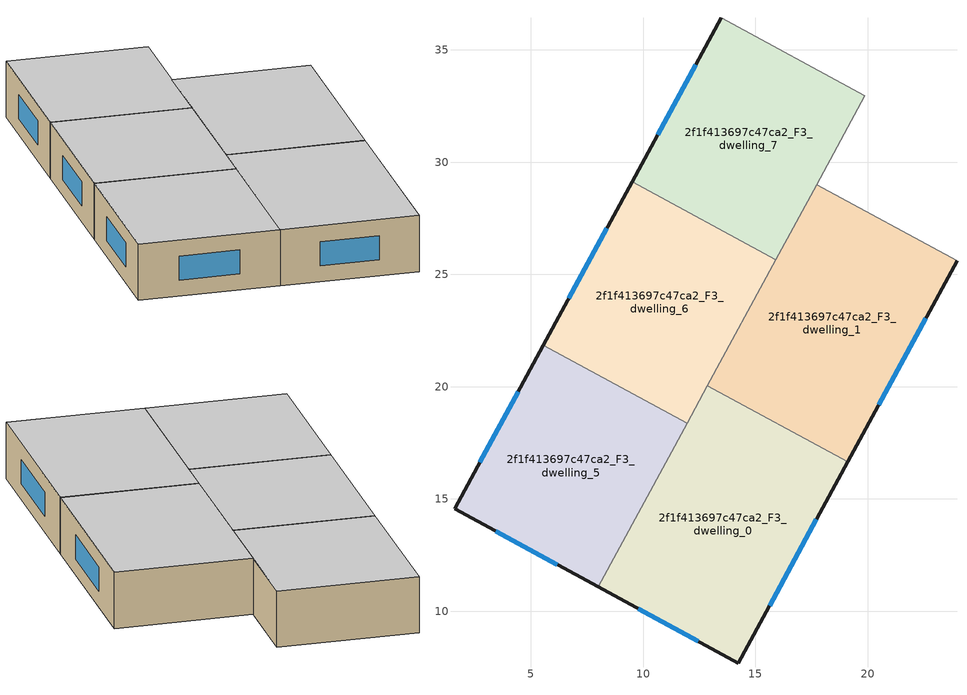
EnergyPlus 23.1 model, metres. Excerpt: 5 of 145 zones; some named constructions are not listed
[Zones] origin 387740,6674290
2f1f413697c47ca2_F3_dwelling_0
 floor to 2f1f413697c47ca2_F2_dwelling_0 (EU_floor_Construction): 19.12,16.64 14.24,7.68 8,11.08 12.87,20.04 z9
 wall outside (EU_wall_Construction): 8,11.08 14.24,7.68 19.12,16.64 z9:12
 wall to 2f1f413697c47ca2_F3_dwelling_1 (EU_wall_Construction): 19.12,16.64 12.87,20.04 z9:12
 wall to 2f1f413697c47ca2_F3_dwelling_5 (EU_wall_Construction): 11.96,18.37 8,11.08 z9:12
 wall to 2f1f413697c47ca2_F3_dwelling_6 (EU_wall_Construction): 12.87,20.04 11.96,18.37 z9:12
 window (EU_Window_Construction): 9.78,10.11 12.46,8.65 / 15.64,10.24 17.72,14.08 z9.86:11.14
 ceiling to 2f1f413697c47ca2_F4_dwelling_0 (EU_floor_Construction): 14.24,7.68 19.12,16.64 12.87,20.04 8,11.08 z12
2f1f413697c47ca2_F3_dwelling_1
 floor to 2f1f413697c47ca2_F2_dwelling_1 (EU_floor_Construction): 23.98,25.6 19.12,16.64 12.87,20.04 17.73,29 z9
 wall outside (EU_wall_Construction): 19.12,16.64 23.98,25.6 z9:12
 wall to 2f1f413697c47ca2_F3_dwelling_2 (EU_wall_Construction): 23.98,25.6 17.73,29 z9:12
 wall to 2f1f413697c47ca2_F3_dwelling_6 (EU_wall_Construction): 15.92,25.66 12.87,20.04 z9:12
 wall to 2f1f413697c47ca2_F3_dwelling_7 (EU_wall_Construction): 17.73,29 15.92,25.66 z9:12
 window (EU_Window_Construction): 20.51,19.2 22.59,23.04 z9.86:11.14
 ceiling to 2f1f413697c47ca2_F4_dwelling_1 (EU_floor_Construction): 19.12,16.64 23.98,25.6 17.73,29 12.87,20.04 z12
2f1f413697c47ca2_F3_dwelling_5
 floor to 2f1f413697c47ca2_F2_dwelling_5 (EU_floor_Construction): 11.96,18.37 8,11.08 1.6,14.56 5.56,21.85 z9
 wall outside (EU_wall_Construction): 5.56,21.85 1.6,14.56 8,11.08 z9:12
 wall to 2f1f413697c47ca2_F3_dwelling_6 (EU_wall_Construction): 11.96,18.37 5.56,21.85 z9:12
 window (EU_Window_Construction): 3.43,13.56 6.17,12.07 / 4.43,19.76 2.73,16.64 z9.86:11.14
 ceiling to 2f1f413697c47ca2_F4_dwelling_5 (EU_floor_Construction): 8,11.08 11.96,18.37 5.56,21.85 1.6,14.56 z12
2f1f413697c47ca2_F3_dwelling_6
 floor to 2f1f413697c47ca2_F2_dwelling_6 (EU_floor_Construction): 15.92,25.66 11.96,18.37 5.56,21.85 9.52,29.14 z9
 wall outside (EU_wall_Construction): 9.52,29.14 5.56,21.85 z9:12
 wall to 2f1f413697c47ca2_F3_dwelling_7 (EU_wall_Construction): 15.92,25.66 9.52,29.14 z9:12
 window (EU_Window_Construction): 8.39,27.05 6.69,23.93 z9.86:11.14
 ceiling to 2f1f413697c47ca2_F4_dwelling_6 (EU_floor_Construction): 11.96,18.37 15.92,25.66 9.52,29.14 5.56,21.85 z12
2f1f413697c47ca2_F3_dwelling_7
 floor to 2f1f413697c47ca2_F2_dwelling_7 (EU_floor_Construction): 19.88,32.95 15.92,25.66 9.52,29.14 13.48,36.43 z9
 wall outside (EU_wall_Construction): 13.48,36.43 9.52,29.14 z9:12
 wall to 2f1f413697c47ca2_F3_dwelling_8 (EU_wall_Construction): 19.88,32.95 13.48,36.43 z9:12
 wall to 2f1f413697c47ca2_F3_dwelling_2 (EU_wall_Construction): 17.73,29 19.88,32.95 z9:12
 window (EU_Window_Construction): 12.35,34.35 10.65,31.22 z9.86:11.14
 ceiling to 2f1f413697c47ca2_F4_dwelling_7 (EU_floor_Construction): 15.92,25.66 19.88,32.95 13.48,36.43 9.52,29.14 z12
[SCHEDULE:FILE] Column Number=1; Rows to Skip at Top=0; Number of Hours of Data=8760; Column Separator=Comma; Interpolate to Timestep=No; Minutes per Item=60; Adjust Schedule for Daylight Savings=Yes
Name | File
EU_Step8_GainSchedule_2f1f413697c47ca2_F1_dwelling_2_f000 | ../../schedules/2f1f413697c47ca2/2f1f413697c47ca2_F1_dwelling_2_f000_gain.csv
EU_Step8_GainSchedule_2f1f413697c47ca2_F1_dwelling_3_f000 | ../../schedules/2f1f413697c47ca2/2f1f413697c47ca2_F1_dwelling_3_f000_gain.csv
EU_Step8_GainSchedule_2f1f413697c47ca2_F1_dwelling_4_f000 | ../../schedules/2f1f413697c47ca2/2f1f413697c47ca2_F1_dwelling_4_f000_gain.csv
EU_Step8_GainSchedule_2f1f413697c47ca2_F1_dwelling_5_f000 | ../../schedules/2f1f413697c47ca2/2f1f413697c47ca2_F1_dwelling_5_f000_gain.csv
EU_Step8_GainSchedule_2f1f413697c47ca2_F1_dwelling_6_f000 | ../../schedules/2f1f413697c47ca2/2f1f413697c47ca2_F1_dwelling_6_f000_gain.csv
EU_Step8_GainSchedule_2f1f413697c47ca2_F1_dwelling_7_f000 | ../../schedules/2f1f413697c47ca2/2f1f413697c47ca2_F1_dwelling_7_f000_gain.csv
EU_Step8_GainSchedule_2f1f413697c47ca2_F1_dwelling_8_f000 | ../../schedules/2f1f413697c47ca2/2f1f413697c47ca2_F1_dwelling_8_f000_gain.csv
EU_Step8_GainSchedule_2f1f413697c47ca2_F1_dwelling_9_f000 | ../../schedules/2f1f413697c47ca2/2f1f413697c47ca2_F1_dwelling_9_f000_gain.csv
EU_Step8_GainSchedule_2f1f413697c47ca2_F1_dwelling_10_f000 | ../../schedules/2f1f413697c47ca2/2f1f413697c47ca2_F1_dwelling_10_f000_gain.csv
EU_Step8_GainSchedule_2f1f413697c47ca2_F1_dwelling_11_f000 | ../../schedules/2f1f413697c47ca2/2f1f413697c47ca2_F1_dwelling_11_f000_gain.csv
EU_Step8_GainSchedule_2f1f413697c47ca2_F2_dwelling_0_f000 | ../../schedules/2f1f413697c47ca2/2f1f413697c47ca2_F2_dwelling_0_f000_gain.csv
EU_Step8_GainSchedule_2f1f413697c47ca2_F2_dwelling_1_f000 | ../../schedules/2f1f413697c47ca2/2f1f413697c47ca2_F2_dwelling_1_f000_gain.csv
EU_Step8_GainSchedule_2f1f413697c47ca2_F2_dwelling_2_f000 | ../../schedules/2f1f413697c47ca2/2f1f413697c47ca2_F2_dwelling_2_f000_gain.csv
EU_Step8_GainSchedule_2f1f413697c47ca2_F2_dwelling_3_f000 | ../../schedules/2f1f413697c47ca2/2f1f413697c47ca2_F2_dwelling_3_f000_gain.csv
EU_Step8_GainSchedule_2f1f413697c47ca2_F2_dwelling_4_f000 | ../../schedules/2f1f413697c47ca2/2f1f413697c47ca2_F2_dwelling_4_f000_gain.csv
EU_Step8_GainSchedule_2f1f413697c47ca2_F2_dwelling_5_f000 | ../../schedules/2f1f413697c47ca2/2f1f413697c47ca2_F2_dwelling_5_f000_gain.csv
EU_Step8_GainSchedule_2f1f413697c47ca2_F2_dwelling_6_f000 | ../../schedules/2f1f413697c47ca2/2f1f413697c47ca2_F2_dwelling_6_f000_gain.csv
EU_Step8_GainSchedule_2f1f413697c47ca2_F2_dwelling_7_f000 | ../../schedules/2f1f413697c47ca2/2f1f413697c47ca2_F2_dwelling_7_f000_gain.csv
EU_Step8_GainSchedule_2f1f413697c47ca2_F2_dwelling_8_f000 | ../../schedules/2f1f413697c47ca2/2f1f413697c47ca2_F2_dwelling_8_f000_gain.csv
EU_Step8_GainSchedule_2f1f413697c47ca2_F2_dwelling_9_f000 | ../../schedules/2f1f413697c47ca2/2f1f413697c47ca2_F2_dwelling_9_f000_gain.csv
EU_Step8_GainSchedule_2f1f413697c47ca2_F2_dwelling_10_f000 | ../../schedules/2f1f413697c47ca2/2f1f413697c47ca2_F2_dwelling_10_f000_gain.csv
